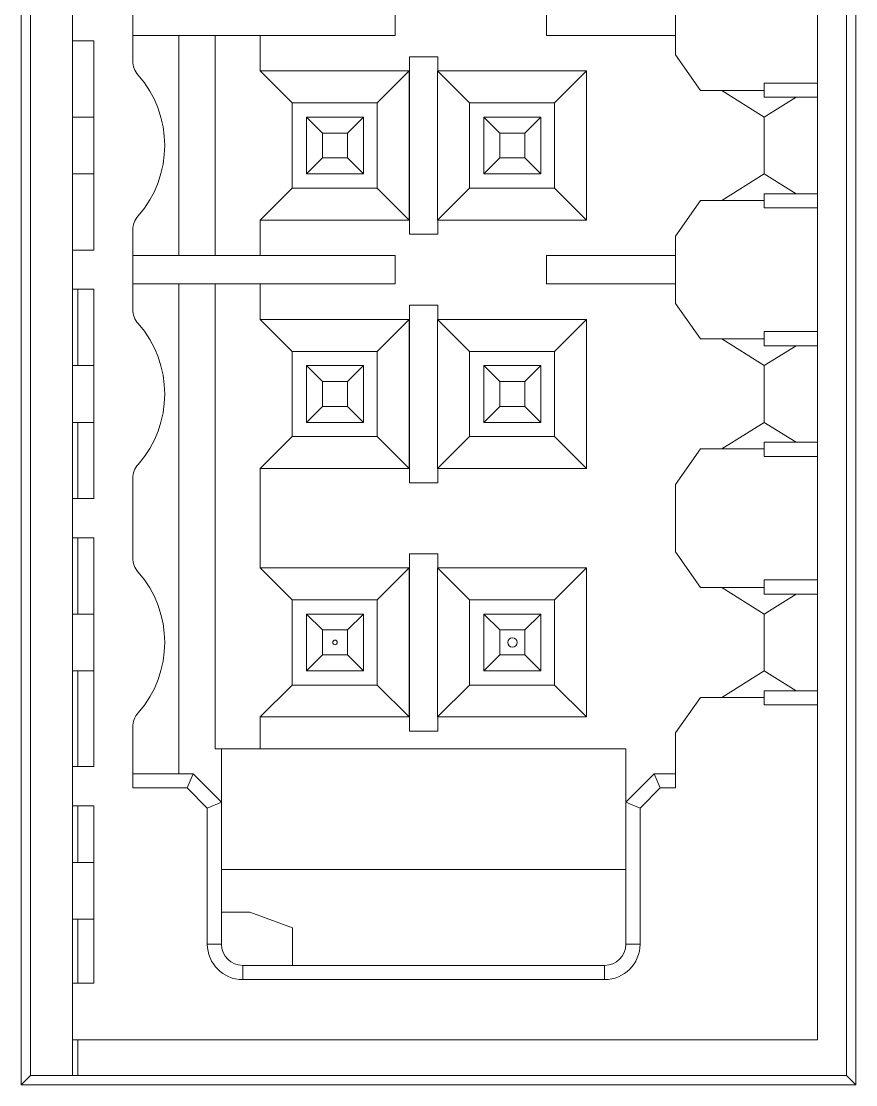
# Model space of a CAD drawing. Extents: x 222 to 1672, y 144 to 807.
# Drawn here: x 453.25 to 465.01, y 398.91 to 413.89 of the extents above; entities that cross this region are included whole.
import ezdxf

# ---------------------------------------------------------------- set-up
doc = ezdxf.new("R2010")
doc.units = 0
doc.header["$LTSCALE"] = 2
doc.header["$MEASUREMENT"] = 0
doc.layers.get('0').update_dxf_attribs({"linetype": 'CONTINUOUS'})

msp = doc.modelspace()

# ---------------------------------------------------------------- linework, layer by layer
at = {"linetype": 'Continuous', "lineweight": 5}
for p, q in [((453.2517, 442.86788), (453.2517, 398.90584)), ((465.01374, 398.90584), (465.01374, 442.86788)), ((453.38272, 399.03686), (453.38272, 442.73686)), ((464.88272, 442.73686), (464.88272, 399.03686)), ((464.47398, 413.01684), (464.47398, 414.75684)), ((454.82398, 414.44584), (454.82398, 413.32702)), ((462.47398, 413.41184), (462.47398, 414.36184)), ((453.97398, 414.16184), (453.97398, 413.61184)), ((458.5238, 413.68684), (458.5238, 414.08684)), ((460.65398, 413.68684), (460.65398, 414.08684)), ((454.82398, 413.68684), (458.5238, 413.68684)), ((455.47398, 410.58684), (455.47398, 413.68684)), ((455.98398, 413.68684), (455.98398, 410.58684)), ((456.61935, 413.68684), (456.61935, 413.18684)), ((460.65398, 413.68684), (462.47398, 413.68684)), ((453.97398, 413.61184), (454.27398, 413.61184)), ((453.97398, 413.61184), (453.97398, 410.66184)), ((454.27398, 410.66184), (454.27398, 413.61184)), ((459.12398, 413.38684), (458.72398, 413.38684)), ((458.72398, 413.38684), (458.72398, 410.88684)), ((459.12398, 413.18684), (459.12398, 413.38684)), ((462.47398, 413.41184), (462.82398, 412.91184)), ((456.61935, 413.18684), (457.06939, 412.73685)), ((458.71935, 413.18684), (456.61935, 413.18684)), ((458.71935, 413.18684), (458.26935, 412.73684)), ((458.71935, 411.08684), (458.71935, 413.18684)), ((459.11935, 413.18684), (459.11935, 411.08684)), ((459.11935, 413.18684), (459.56935, 412.73684)), ((459.11935, 413.18684), (459.12398, 413.18684)), ((461.21935, 413.18684), (459.12398, 413.18684)), ((461.21935, 413.18684), (460.76935, 412.73684)), ((461.21935, 411.08684), (461.21935, 413.18684)), ((463.72398, 412.91184), (462.82398, 412.91184)), ((463.12398, 412.91184), (463.72398, 412.53684)), ((463.72398, 413.01684), (464.47398, 413.01684)), ((463.72398, 412.91184), (463.72398, 413.01684)), ((463.72398, 412.91184), (463.72398, 412.81684)), ((464.47398, 413.01684), (464.47398, 412.81684)), ((458.26935, 412.73684), (457.06936, 412.73684)), ((457.0694, 412.73684), (457.0694, 411.53684)), ((458.26935, 411.53684), (458.26935, 412.73684)), ((459.56935, 412.73684), (459.56935, 411.53684)), ((460.76935, 412.73684), (459.56935, 412.73684)), ((460.76935, 411.53684), (460.76935, 412.73684)), ((464.47398, 412.81684), (463.72398, 412.81684)), ((463.72398, 412.53684), (464.17197, 412.81684)), ((464.47398, 411.45684), (464.47398, 412.81684)), ((454.27398, 412.53684), (453.97398, 412.53684)), ((458.07398, 412.53684), (457.27398, 412.53684)), ((457.27398, 412.53684), (457.49898, 412.31184)), ((457.27398, 412.53684), (457.27398, 411.73684)), ((458.07398, 412.53684), (457.84898, 412.31184)), ((458.07398, 411.73684), (458.07398, 412.53684)), ((460.57398, 412.53684), (459.77398, 412.53684)), ((459.77398, 412.53684), (459.99898, 412.31184)), ((459.77398, 412.53684), (459.77398, 411.73684)), ((460.57398, 412.53684), (460.34898, 412.31184)), ((460.57398, 411.73684), (460.57398, 412.53684)), ((463.72398, 412.53684), (463.72398, 411.73684)), ((457.84898, 412.31184), (457.49898, 412.31184)), ((457.49898, 412.31184), (457.49898, 411.96184)), ((457.84898, 411.96184), (457.84898, 412.31184)), ((460.34898, 412.31184), (459.99898, 412.31184)), ((459.99898, 412.31184), (459.99898, 411.96184)), ((460.34898, 411.96184), (460.34898, 412.31184)), ((457.27398, 411.73684), (457.49898, 411.96184)), ((457.49898, 411.96184), (457.84898, 411.96184)), ((458.07398, 411.73684), (457.84898, 411.96184)), ((459.77398, 411.73684), (459.99898, 411.96184)), ((459.99898, 411.96184), (460.34898, 411.96184)), ((460.57398, 411.73684), (460.34898, 411.96184)), ((454.27398, 411.73684), (453.97398, 411.73684)), ((457.27398, 411.73684), (458.07398, 411.73684)), ((459.77398, 411.73684), (460.57398, 411.73684)), ((463.72398, 411.73684), (463.12398, 411.36184)), ((464.17199, 411.45684), (463.72398, 411.73684)), ((456.61935, 411.08684), (457.06939, 411.53683)), ((457.06936, 411.53684), (458.26935, 411.53684)), ((458.71935, 411.08684), (458.26935, 411.53684)), ((459.11935, 411.08684), (459.56935, 411.53684)), ((459.56935, 411.53684), (460.76935, 411.53684)), ((461.21935, 411.08684), (460.76935, 411.53684)), ((463.72398, 411.45684), (463.72398, 411.36184)), ((464.47398, 411.45684), (463.72398, 411.45684)), ((464.47398, 411.45684), (464.47398, 411.25684)), ((462.82398, 411.36184), (462.47398, 410.86184)), ((463.72398, 411.36184), (462.82398, 411.36184)), ((463.72398, 411.25684), (463.72398, 411.36184)), ((463.72398, 411.25684), (464.47398, 411.25684)), ((464.47398, 409.51684), (464.47398, 411.25684)), ((456.61935, 411.08684), (458.71935, 411.08684)), ((456.61935, 411.08684), (456.61935, 410.58684)), ((459.11935, 411.08684), (459.12398, 411.08684)), ((459.12398, 411.08684), (461.21935, 411.08684)), ((459.12398, 410.88684), (459.12398, 411.08684)), ((454.82398, 410.94584), (454.82398, 409.82702)), ((458.72398, 410.88684), (459.12398, 410.88684)), ((462.47398, 409.91184), (462.47398, 410.86184)), ((454.27398, 410.66184), (453.97398, 410.66184)), ((453.97398, 410.66184), (453.97398, 410.11184)), ((454.82398, 410.58684), (458.5238, 410.58684)), ((458.5238, 410.18684), (458.5238, 410.58684)), ((460.65398, 410.18684), (460.65398, 410.58684)), ((460.65398, 410.58684), (462.47398, 410.58684)), ((454.82398, 410.18684), (458.5238, 410.18684)), ((455.47398, 410.18684), (455.47398, 403.28684)), ((455.98398, 410.18684), (455.98398, 403.63684)), ((456.61935, 410.18684), (456.61935, 409.68684)), ((460.65398, 410.18684), (462.47398, 410.18684)), ((453.97398, 410.11184), (454.27398, 410.11184)), ((453.97398, 410.11184), (453.97398, 407.16184)), ((454.05002, 409.03684), (454.05002, 410.11184)), ((454.27398, 407.16184), (454.27398, 410.11184)), ((459.12398, 409.88684), (458.72398, 409.88684)), ((458.72398, 409.88684), (458.72398, 407.38684)), ((459.12398, 409.68684), (459.12398, 409.88684)), ((462.47398, 409.91184), (462.82398, 409.41184)), ((458.71935, 409.68684), (456.61935, 409.68684)), ((456.61935, 409.68684), (457.06939, 409.23685)), ((458.71935, 409.68684), (458.26935, 409.23684)), ((458.71935, 407.58684), (458.71935, 409.68684)), ((459.11935, 409.68684), (459.12398, 409.68684)), ((459.11935, 409.68684), (459.56935, 409.23684)), ((459.11935, 409.68684), (459.11935, 407.58684)), ((461.21935, 409.68684), (459.12398, 409.68684)), ((461.21935, 409.68684), (460.76935, 409.23684)), ((461.21935, 407.58684), (461.21935, 409.68684)), ((463.72398, 409.51684), (464.47398, 409.51684)), ((463.72398, 409.41184), (463.72398, 409.51684)), ((464.47398, 409.51684), (464.47398, 409.31684)), ((463.72398, 409.41184), (462.82398, 409.41184)), ((463.12398, 409.41184), (463.72398, 409.03684)), ((463.72398, 409.41184), (463.72398, 409.31684)), ((464.47398, 409.31684), (463.72398, 409.31684)), ((463.72398, 409.03684), (464.17197, 409.31684)), ((464.47398, 407.95684), (464.47398, 409.31684)), ((458.26935, 409.23684), (457.06936, 409.23684)), ((457.0694, 409.23684), (457.0694, 408.03684)), ((458.26935, 408.03684), (458.26935, 409.23684)), ((460.76935, 409.23684), (459.56935, 409.23684)), ((459.56935, 409.23684), (459.56935, 408.03684)), ((460.76935, 408.03684), (460.76935, 409.23684)), ((454.27398, 409.03684), (453.97398, 409.03684)), ((457.27398, 409.03684), (457.27398, 408.23684)), ((457.27398, 409.03684), (457.49898, 408.81184)), ((458.07398, 409.03684), (457.27398, 409.03684)), ((458.07398, 409.03684), (457.84898, 408.81184)), ((458.07398, 408.23684), (458.07398, 409.03684)), ((459.77398, 409.03684), (459.77398, 408.23684)), ((459.77398, 409.03684), (459.99898, 408.81184)), ((460.57398, 409.03684), (459.77398, 409.03684)), ((460.57398, 409.03684), (460.34898, 408.81184)), ((460.57398, 408.23684), (460.57398, 409.03684)), ((463.72398, 409.03684), (463.72398, 408.23684)), ((457.84898, 408.81184), (457.49898, 408.81184)), ((457.49898, 408.81184), (457.49898, 408.46184)), ((457.84898, 408.46184), (457.84898, 408.81184)), ((459.99898, 408.81184), (459.99898, 408.46184)), ((460.34898, 408.81184), (459.99898, 408.81184)), ((460.34898, 408.46184), (460.34898, 408.81184)), ((457.27398, 408.23684), (457.49898, 408.46184)), ((457.49898, 408.46184), (457.84898, 408.46184)), ((458.07398, 408.23684), (457.84898, 408.46184)), ((459.77398, 408.23684), (459.99898, 408.46184)), ((459.99898, 408.46184), (460.34898, 408.46184)), ((460.57398, 408.23684), (460.34898, 408.46184)), ((454.27398, 408.23684), (453.97398, 408.23684)), ((454.05002, 407.16184), (454.05002, 408.23684)), ((457.27398, 408.23684), (458.07398, 408.23684)), ((459.77398, 408.23684), (460.57398, 408.23684)), ((463.72398, 408.23684), (463.12398, 407.86184)), ((464.17199, 407.95684), (463.72398, 408.23684)), ((456.61935, 407.58684), (457.06939, 408.03683)), ((457.06936, 408.03684), (458.26935, 408.03684)), ((458.71935, 407.58684), (458.26935, 408.03684)), ((459.11935, 407.58684), (459.56935, 408.03684)), ((459.56935, 408.03684), (460.76935, 408.03684)), ((461.21935, 407.58684), (460.76935, 408.03684)), ((463.72398, 407.95684), (463.72398, 407.86184)), ((464.47398, 407.95684), (463.72398, 407.95684)), ((464.47398, 407.95684), (464.47398, 407.75684)), ((462.82398, 407.86184), (462.47398, 407.36184)), ((463.72398, 407.86184), (462.82398, 407.86184)), ((463.72398, 407.75684), (463.72398, 407.86184)), ((463.72398, 407.75684), (464.47398, 407.75684)), ((464.47398, 406.01684), (464.47398, 407.75684)), ((456.61935, 407.58684), (458.71935, 407.58684)), ((456.61935, 407.58684), (456.61935, 406.18684)), ((459.11935, 407.58684), (459.12398, 407.58684)), ((459.12398, 407.58684), (461.21935, 407.58684)), ((459.12398, 407.38684), (459.12398, 407.58684)), ((454.82398, 407.44584), (454.82398, 406.32702)), ((458.72398, 407.38684), (459.12398, 407.38684)), ((462.47398, 406.41184), (462.47398, 407.36184)), ((453.97398, 407.16184), (453.97398, 406.61184)), ((454.27398, 407.16184), (453.97398, 407.16184)), ((453.97398, 406.61184), (454.27398, 406.61184)), ((453.97398, 406.61184), (453.97398, 403.38684)), ((454.05002, 405.53684), (454.05002, 406.61184)), ((454.27398, 406.61184), (454.27398, 403.38684)), ((459.12398, 406.38684), (458.72398, 406.38684)), ((458.72398, 406.38684), (458.72398, 403.88684)), ((459.12398, 406.18684), (459.12398, 406.38684)), ((462.47398, 406.41184), (462.82398, 405.91184)), ((458.71935, 406.18684), (456.61935, 406.18684)), ((456.61935, 406.18684), (457.06939, 405.73685)), ((458.71935, 406.18684), (458.26935, 405.73684)), ((458.71935, 404.08684), (458.71935, 406.18684)), ((459.11935, 406.18684), (459.12398, 406.18684)), ((459.11935, 406.18684), (459.56935, 405.73684)), ((459.11935, 406.18684), (459.11935, 404.08684)), ((461.21935, 406.18684), (459.12398, 406.18684)), ((461.21935, 406.18684), (460.76935, 405.73684)), ((461.21935, 404.08684), (461.21935, 406.18684)), ((463.72398, 406.01684), (464.47398, 406.01684)), ((463.72398, 405.91184), (463.72398, 406.01684)), ((464.47398, 406.01684), (464.47398, 405.81684)), ((463.72398, 405.91184), (462.82398, 405.91184)), ((463.12398, 405.91184), (463.72398, 405.53684)), ((463.72398, 405.91184), (463.72398, 405.81684)), ((458.26935, 405.73684), (457.06936, 405.73684)), ((457.0694, 405.73684), (457.0694, 404.53684)), ((458.26935, 404.53684), (458.26935, 405.73684)), ((460.76935, 405.73684), (459.56935, 405.73684)), ((459.56935, 405.73684), (459.56935, 404.53684)), ((460.76935, 404.53684), (460.76935, 405.73684)), ((464.47398, 405.81684), (463.72398, 405.81684)), ((463.72398, 405.53684), (464.17197, 405.81684)), ((464.47398, 404.45684), (464.47398, 405.81684)), ((454.27398, 405.53684), (453.97398, 405.53684)), ((458.07398, 405.53684), (457.27398, 405.53684)), ((457.27398, 405.53684), (457.49898, 405.31184)), ((457.27398, 405.53684), (457.27398, 404.73684)), ((458.07398, 405.53684), (457.84898, 405.31184)), ((458.07398, 404.73684), (458.07398, 405.53684)), ((459.77398, 405.53684), (459.77398, 404.73684)), ((459.77398, 405.53684), (459.99898, 405.31184)), ((460.57398, 405.53684), (459.77398, 405.53684)), ((460.57398, 405.53684), (460.34898, 405.31184)), ((460.57398, 404.73684), (460.57398, 405.53684)), ((463.72398, 405.53684), (463.72398, 404.73684)), ((457.84898, 405.31184), (457.49898, 405.31184)), ((457.49898, 405.31184), (457.49898, 404.96184)), ((457.84898, 404.96184), (457.84898, 405.31184)), ((459.99898, 405.31184), (459.99898, 404.96184)), ((460.34898, 405.31184), (459.99898, 405.31184)), ((460.34898, 404.96184), (460.34898, 405.31184)), ((457.27398, 404.73684), (457.49898, 404.96184)), ((457.49898, 404.96184), (457.84898, 404.96184)), ((458.07398, 404.73684), (457.84898, 404.96184)), ((459.77398, 404.73684), (459.99898, 404.96184)), ((459.99898, 404.96184), (460.34898, 404.96184)), ((460.57398, 404.73684), (460.34898, 404.96184)), ((454.27398, 404.73684), (453.97398, 404.73684)), ((454.05002, 403.38684), (454.05002, 404.73684)), ((457.27398, 404.73684), (458.07398, 404.73684)), ((459.77398, 404.73684), (460.57398, 404.73684)), ((463.72398, 404.73684), (463.12398, 404.36184)), ((464.17199, 404.45684), (463.72398, 404.73684)), ((456.61935, 404.08684), (457.06939, 404.53683)), ((457.06936, 404.53684), (458.26935, 404.53684)), ((458.71935, 404.08684), (458.26935, 404.53684)), ((459.11935, 404.08684), (459.56935, 404.53684)), ((459.56935, 404.53684), (460.76935, 404.53684)), ((461.21935, 404.08684), (460.76935, 404.53684)), ((462.82398, 404.36184), (462.47398, 403.86184)), ((463.72398, 404.36184), (462.82398, 404.36184)), ((463.72398, 404.45684), (463.72398, 404.36184)), ((464.47398, 404.45684), (463.72398, 404.45684)), ((463.72398, 404.25684), (463.72398, 404.36184)), ((464.47398, 404.45684), (464.47398, 404.25684)), ((463.72398, 404.25684), (464.47398, 404.25684)), ((464.47398, 404.25684), (464.47398, 399.53684)), ((456.61935, 404.08684), (458.71935, 404.08684)), ((456.61935, 404.08684), (456.61935, 403.63684)), ((459.11935, 404.08684), (459.12398, 404.08684)), ((459.12398, 404.08684), (461.21935, 404.08684)), ((459.12398, 403.88684), (459.12398, 404.08684)), ((454.82398, 403.08684), (454.82398, 403.94584)), ((458.72398, 403.88684), (459.12398, 403.88684)), ((462.47398, 403.86184), (462.47398, 403.08684)), ((455.98398, 403.63684), (456.61935, 403.63684)), ((456.07398, 403.63684), (456.07398, 402.88684)), ((456.61935, 403.63684), (461.77398, 403.63684)), ((461.77398, 402.88684), (461.77398, 403.63684)), ((453.97398, 403.38684), (454.27398, 403.38684)), ((453.97398, 402.83684), (453.97398, 403.38684)), ((455.67398, 403.28684), (454.82398, 403.28684)), ((455.67398, 403.28684), (455.59114, 403.08684)), ((456.07398, 402.88684), (455.67398, 403.28684)), ((462.17398, 403.28684), (461.77398, 402.88684)), ((462.17398, 403.28684), (462.25682, 403.08684)), ((462.47398, 403.28684), (462.17398, 403.28684)), ((455.59114, 403.08684), (454.82398, 403.08684)), ((455.87398, 402.804), (455.59114, 403.08684)), ((462.25682, 403.08684), (461.97398, 402.804)), ((462.47398, 403.08684), (462.25682, 403.08684)), ((456.07398, 402.88684), (455.87398, 402.804)), ((456.07398, 400.88684), (456.07398, 402.88684)), ((461.77398, 402.88684), (461.97398, 402.804)), ((461.77398, 402.88684), (461.77398, 400.88684)), ((453.97398, 402.83684), (454.27398, 402.83684)), ((453.97398, 402.83684), (453.97398, 400.33684)), ((454.05002, 402.03684), (454.05002, 402.83684)), ((454.27398, 400.33684), (454.27398, 402.83684)), ((455.87398, 400.88684), (455.87398, 402.804)), ((461.97398, 402.804), (461.97398, 400.88684)), ((454.27398, 402.03684), (453.97398, 402.03684)), ((461.77398, 401.93684), (456.07398, 401.93684)), ((454.27398, 401.23684), (453.97398, 401.23684)), ((454.05002, 400.33684), (454.05002, 401.23684)), ((456.07398, 401.33684), (456.47398, 401.33684)), ((457.07398, 401.11784), (456.47398, 401.33684)), ((457.07398, 400.58684), (457.07398, 401.11784)), ((455.87398, 400.88684), (456.07398, 400.88684)), ((461.97398, 400.88684), (461.77398, 400.88684)), ((456.37398, 400.38684), (456.37398, 400.58684)), ((461.47398, 400.58684), (456.37398, 400.58684)), ((461.47398, 400.38684), (461.47398, 400.58684)), ((453.97398, 400.33684), (454.27398, 400.33684)), ((453.97398, 399.53684), (453.97398, 400.33684)), ((461.47398, 400.38684), (456.37398, 400.38684)), ((464.47398, 399.53684), (453.97398, 399.53684)), ((453.97398, 399.53684), (453.97398, 399.03686)), ((454.05002, 399.03686), (454.05002, 399.53684)), ((453.38272, 399.03686), (453.2517, 398.90584)), ((464.88272, 399.03686), (453.38272, 399.03686)), ((464.88272, 399.03686), (465.01374, 398.90584)), ((453.2517, 398.90584), (465.01374, 398.90584))]:
    msp.add_line(p, q, dxfattribs=at)
for centre, radius in [((457.67398, 405.13684), 0.03271), ((460.17398, 405.13684), 0.06584)]:
    msp.add_circle(centre, radius, dxfattribs=at)
for centre, radius, start, end in [((455.12398, 413.32702), 0.3, 180, 221.409622), ((453.77398, 412.13643), 1.5, 318.590378, 41.409622), ((455.12398, 410.94584), 0.3, 138.590378, 180), ((455.12398, 409.82702), 0.3, 180, 221.409622), ((453.77398, 408.63643), 1.5, 318.590378, 41.409622), ((455.12398, 407.44584), 0.3, 138.590378, 180), ((455.12398, 406.32702), 0.3, 180, 221.409622), ((453.77398, 405.13643), 1.5, 318.590378, 41.409622), ((455.12398, 403.94584), 0.3, 138.590378, 180), ((456.37398, 400.88684), 0.5, 180, 270), ((456.37398, 400.88684), 0.3, 180, 270), ((461.47398, 400.88684), 0.5, 270, 0), ((461.47398, 400.88684), 0.3, 270, 0)]:
    msp.add_arc(centre, radius, start, end, dxfattribs=at)

doc.saveas('drawing.dxf')
